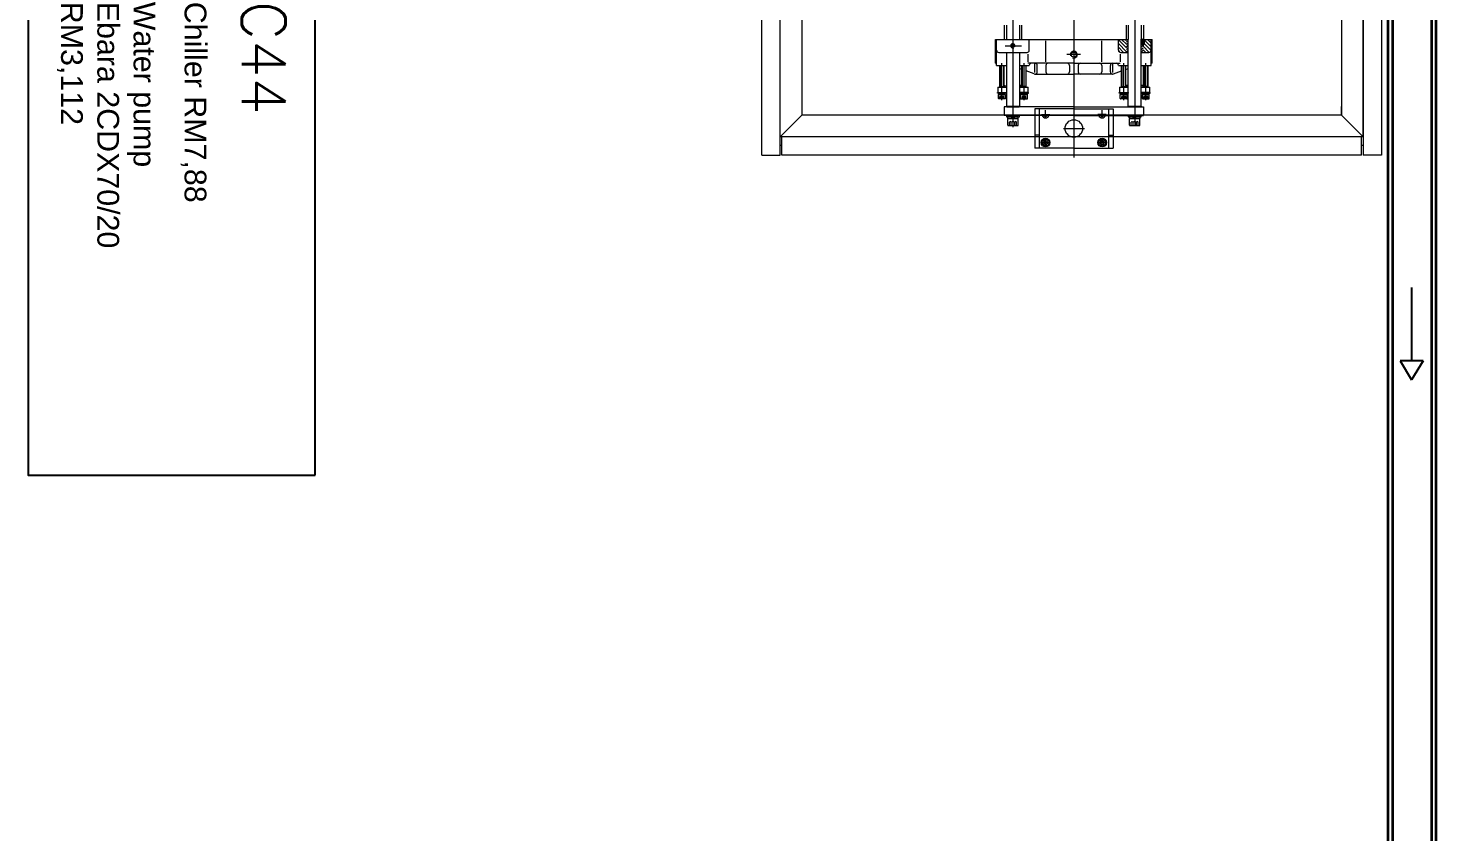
# Model space of a CAD drawing. Header units: millimetres. Extents: x -1052 to 3351, y 0 to 2015.
# Drawn here: x -181.3 to -133.44, y 1521.26 to 1548.62 of the extents above; entities that cross this region are included whole.
import ezdxf

# ---------------------------------------------------------------- set-up
doc = ezdxf.new("R2010")
doc.units = ezdxf.units.MM
doc.layers.add('2', color=7, linetype='Continuous')
doc.layers.add('Machine', color=7, linetype='Continuous')
doc.layers.add('AM_6', color=2, linetype='Continuous', lineweight=35)
doc.styles.add('ROMANS', font='romans.shx')
doc.styles.get("Standard").update_dxf_attribs({"font": 'arial.ttf'})

msp = doc.modelspace()

# ---------------------------------------------------------------- linework, layer by layer
at = {"linetype": 'Continuous', "lineweight": 0}
for p, q in [((-155.7359, 1544.9284), (-155.7359, 1583.6829)), ((-135.9149, 1544.9284), (-135.9149, 1583.6829)), ((-154.9963, 1582.9433), (-154.9963, 1545.668)), ((-136.6545, 1582.9433), (-136.6545, 1545.668)), ((-156.3572, 1544.3071), (-156.3572, 1566.4209)), ((-155.736, 1544.3071), (-155.736, 1566.4209)), ((-145.7515, 1566.4505), (-145.7515, 1544.2314)), ((-145.7515, 1565.7678), (-145.7515, 1548.4778)), ((-147.8223, 1560.467), (-147.8223, 1545.26)), ((-145.7515, 1560.2259), (-145.7515, 1544.3888)), ((-143.6806, 1560.467), (-143.6806, 1545.2953)), ((-135.9149, 1552.8124), (-135.9149, 1544.3071)), ((-135.2937, 1552.8124), (-135.2937, 1544.3071)), ((-148.1182, 1548.7253), (-148.1182, 1548.2445)), ((-148.0442, 1548.7253), (-148.0442, 1548.2445)), ((-147.6005, 1548.7253), (-147.6005, 1548.2445)), ((-147.5265, 1548.7253), (-147.5265, 1548.2445)), ((-143.9765, 1548.7253), (-143.9765, 1548.2445)), ((-143.9025, 1548.7253), (-143.9025, 1548.2445)), ((-143.4587, 1548.7253), (-143.4587, 1548.2445)), ((-143.3848, 1548.7253), (-143.3848, 1548.2445)), ((-148.414, 1547.431), (-148.414, 1548.2445)), ((-148.414, 1548.2445), (-145.7515, 1548.2445)), ((-148.377, 1547.357), (-148.377, 1548.2445)), ((-147.2676, 1547.8747), (-147.2676, 1548.2445)), ((-146.7003, 1547.482), (-146.7003, 1548.1886)), ((-145.7515, 1548.2445), (-143.9025, 1548.2445)), ((-144.8027, 1547.482), (-144.8027, 1548.1886)), ((-144.2353, 1547.8747), (-144.2353, 1548.2445)), ((-144.2353, 1548.2243), (-143.9617, 1547.9507)), ((-144.13, 1548.2445), (-143.9617, 1548.0762)), ((-144.0045, 1548.2445), (-143.9617, 1548.2017)), ((-143.9617, 1548.2326), (-143.9497, 1548.2445)), ((-143.9617, 1548.1489), (-143.9025, 1548.2081)), ((-143.9025, 1545.9666), (-143.9025, 1548.2451)), ((-143.4587, 1545.9666), (-143.4587, 1548.2479)), ((-143.4587, 1548.2445), (-143.089, 1548.2445)), ((-143.4587, 1548.2335), (-143.4477, 1548.2445)), ((-143.4587, 1548.1498), (-143.4366, 1548.172)), ((-143.4306, 1548.2445), (-143.4366, 1548.2386)), ((-143.4366, 1548.0781), (-143.4366, 1548.2386)), ((-143.4366, 1548.2386), (-143.3626, 1548.2386)), ((-143.4306, 1548.2445), (-143.3685, 1548.2445)), ((-143.4306, 1548.2445), (-143.4306, 1548.0722)), ((-143.4208, 1548.2445), (-143.4208, 1548.2002)), ((-143.3784, 1548.2002), (-143.4208, 1548.2002)), ((-143.4208, 1548.2002), (-143.3996, 1548.1879)), ((-143.4181, 1548.2445), (-143.4181, 1548.2002)), ((-143.3996, 1548.2889), (-143.3996, 1548.0227)), ((-143.3784, 1548.2002), (-143.3996, 1548.1879)), ((-143.3811, 1548.2445), (-143.3811, 1548.2002)), ((-143.3784, 1548.2445), (-143.3784, 1548.2002)), ((-143.3685, 1548.2445), (-143.3626, 1548.2386)), ((-143.3685, 1548.2445), (-143.3685, 1548.0722)), ((-143.3626, 1548.2386), (-143.3626, 1548.0781)), ((-143.3626, 1548.2302), (-143.1259, 1547.9935)), ((-143.2514, 1548.2445), (-143.1259, 1548.119)), ((-143.1259, 1547.357), (-143.1259, 1548.2445)), ((-143.089, 1547.431), (-143.089, 1548.2445)), ((-148.3031, 1547.8008), (-147.3416, 1547.8008)), ((-148.0834, 1548.0227), (-147.5337, 1548.0227)), ((-148.0442, 1547.8008), (-148.0442, 1545.9666)), ((-147.6005, 1547.8008), (-147.6005, 1545.9666)), ((-147.321, 1547.7446), (-147.321, 1547.482)), ((-145.5296, 1547.7268), (-145.9851, 1547.7268)), ((-144.2353, 1548.0988), (-143.9617, 1547.8251)), ((-144.2353, 1547.9733), (-144.0628, 1547.8008)), ((-144.2255, 1547.838), (-144.1981, 1547.8106)), ((-144.1819, 1547.7446), (-144.1819, 1547.482)), ((-144.1614, 1547.8008), (-143.9025, 1547.8008)), ((-143.9617, 1548.0652), (-143.9025, 1548.1244)), ((-143.9617, 1547.9816), (-143.9025, 1548.0407)), ((-143.9617, 1547.8979), (-143.9025, 1547.9571)), ((-143.9617, 1547.8142), (-143.9025, 1547.8734)), ((-143.4587, 1548.0661), (-143.4366, 1548.0883)), ((-143.4587, 1547.9824), (-143.3996, 1548.0416)), ((-143.4587, 1547.8988), (-143.3996, 1547.9579)), ((-143.4587, 1547.8151), (-143.3996, 1547.8743)), ((-143.4587, 1547.8008), (-143.1999, 1547.8008)), ((-143.4366, 1548.0781), (-143.4255, 1548.067)), ((-143.3626, 1548.0781), (-143.4366, 1548.0781)), ((-143.4255, 1548.067), (-143.3737, 1548.067)), ((-143.3996, 1548.0161), (-143.1856, 1547.8022)), ((-143.3996, 1547.8906), (-143.3097, 1547.8008)), ((-143.3737, 1548.067), (-143.3626, 1548.0781)), ((-143.3626, 1548.1047), (-143.1259, 1547.868)), ((-148.414, 1547.431), (-148.377, 1547.431)), ((-148.377, 1547.357), (-148.0442, 1547.357)), ((-148.2728, 1546.6174), (-148.2728, 1547.357)), ((-148.258, 1547.357), (-148.258, 1546.6381)), ((-148.1989, 1546.1796), (-148.1989, 1547.4394)), ((-148.1397, 1547.357), (-148.1397, 1546.6381)), ((-148.1249, 1546.6174), (-148.1249, 1547.357)), ((-147.6005, 1547.357), (-147.2676, 1547.357)), ((-147.5198, 1547.223), (-147.6005, 1547.2529)), ((-147.5198, 1546.6174), (-147.5198, 1547.357)), ((-147.505, 1547.357), (-147.505, 1546.6381)), ((-147.4458, 1546.1796), (-147.4458, 1547.4394)), ((-147.3866, 1547.357), (-147.3866, 1546.6381)), ((-147.3718, 1546.6174), (-147.3718, 1547.357)), ((-145.7515, 1547.431), (-147.321, 1547.431)), ((-147.2676, 1547.357), (-147.2676, 1547.357)), ((-147.0793, 1547.1133), (-147.0793, 1547.4078)), ((-146.9961, 1547.1351), (-146.9961, 1547.357)), ((-146.7003, 1547.357), (-146.7003, 1547.1351)), ((-145.8994, 1547.357), (-145.8994, 1547.1351)), ((-145.7515, 1547.431), (-144.1819, 1547.431)), ((-145.6036, 1547.357), (-145.6036, 1547.1351)), ((-144.8027, 1547.357), (-144.8027, 1547.1351)), ((-144.5069, 1547.1351), (-144.5069, 1547.357)), ((-144.4237, 1547.1133), (-144.4237, 1547.4078)), ((-144.2353, 1547.357), (-144.2353, 1547.357)), ((-144.2353, 1547.357), (-143.9025, 1547.357)), ((-144.1311, 1546.6174), (-144.1311, 1547.357)), ((-144.1163, 1547.357), (-144.1163, 1546.6381)), ((-144.0572, 1546.1796), (-144.0572, 1547.4394)), ((-143.998, 1547.357), (-143.998, 1546.6381)), ((-143.9832, 1546.6174), (-143.9832, 1547.357)), ((-143.9832, 1547.223), (-143.9025, 1547.2529)), ((-143.4587, 1547.357), (-143.1259, 1547.357)), ((-143.3781, 1546.6174), (-143.3781, 1547.357)), ((-143.3633, 1547.357), (-143.3633, 1546.6381)), ((-143.3041, 1546.1796), (-143.3041, 1547.4394)), ((-143.2449, 1547.357), (-143.2449, 1546.6381)), ((-143.2301, 1546.6174), (-143.2301, 1547.357)), ((-143.089, 1547.431), (-143.1259, 1547.431)), ((-147.0952, 1547.0658), (-147.3718, 1547.1683)), ((-147.0701, 1547.0612), (-145.7515, 1547.0612)), ((-144.4329, 1547.0612), (-145.7515, 1547.0612)), ((-144.4078, 1547.0658), (-144.1311, 1547.1683)), ((-148.3468, 1546.4399), (-148.051, 1546.4399)), ((-148.3468, 1546.4103), (-148.3468, 1546.4399)), ((-148.051, 1546.4103), (-148.3468, 1546.4103)), ((-148.3401, 1546.6174), (-148.3401, 1546.4399)), ((-148.3401, 1546.6174), (-148.0442, 1546.6174)), ((-148.3401, 1546.4399), (-148.0442, 1546.4399)), ((-148.3172, 1546.2299), (-148.3172, 1546.3719)), ((-148.0805, 1546.3719), (-148.3172, 1546.3719)), ((-148.085, 1546.4103), (-148.3128, 1546.4103)), ((-148.3128, 1546.4103), (-148.3128, 1546.3719)), ((-148.3128, 1546.3719), (-148.085, 1546.3719)), ((-148.2728, 1546.6381), (-148.1249, 1546.6381)), ((-148.2665, 1546.224), (-148.2665, 1546.2979)), ((-148.258, 1546.6381), (-148.2626, 1546.6174)), ((-148.1989, 1546.4103), (-148.2373, 1546.3719)), ((-148.2327, 1546.224), (-148.2327, 1546.2979)), ((-148.1989, 1546.3719), (-148.1604, 1546.4103)), ((-148.165, 1546.224), (-148.165, 1546.2979)), ((-148.1397, 1546.6381), (-148.1351, 1546.6174)), ((-148.1312, 1546.224), (-148.1312, 1546.2979)), ((-148.096, 1546.6914), (-148.096, 1546.6322)), ((-148.096, 1546.6322), (-148.0812, 1546.6174)), ((-148.096, 1546.6322), (-148.0442, 1546.6322)), ((-148.085, 1546.3719), (-148.085, 1546.4103)), ((-148.0812, 1546.6174), (-148.0442, 1546.6174)), ((-148.0805, 1546.2299), (-148.0805, 1546.3719)), ((-148.051, 1546.4399), (-148.051, 1546.4103)), ((-147.6005, 1546.6914), (-147.5198, 1546.6914)), ((-147.6005, 1546.6914), (-147.5198, 1546.6914)), ((-147.6005, 1546.6322), (-147.5487, 1546.6322)), ((-147.6005, 1546.6174), (-147.5635, 1546.6174)), ((-147.6005, 1546.6174), (-147.3046, 1546.6174)), ((-147.6005, 1546.4399), (-147.3046, 1546.4399)), ((-147.2979, 1546.4399), (-147.5937, 1546.4399)), ((-147.5937, 1546.4399), (-147.5937, 1546.4103)), ((-147.5937, 1546.4103), (-147.2979, 1546.4103)), ((-147.5641, 1546.2299), (-147.5641, 1546.3719)), ((-147.5641, 1546.3719), (-147.3275, 1546.3719)), ((-147.5487, 1546.6322), (-147.5635, 1546.6174)), ((-147.3319, 1546.4103), (-147.5597, 1546.4103)), ((-147.5597, 1546.4103), (-147.5597, 1546.3719)), ((-147.5597, 1546.3719), (-147.3319, 1546.3719)), ((-147.5487, 1546.6914), (-147.5487, 1546.6322)), ((-147.3718, 1546.6381), (-147.5198, 1546.6381)), ((-147.5135, 1546.224), (-147.5135, 1546.2979)), ((-147.505, 1546.6381), (-147.5096, 1546.6174)), ((-147.4458, 1546.4103), (-147.4843, 1546.3719)), ((-147.4796, 1546.224), (-147.4796, 1546.2979)), ((-147.4458, 1546.3719), (-147.4074, 1546.4103)), ((-147.412, 1546.224), (-147.412, 1546.2979)), ((-147.3866, 1546.6381), (-147.382, 1546.6174)), ((-147.3781, 1546.224), (-147.3781, 1546.2979)), ((-147.3319, 1546.3719), (-147.3319, 1546.4103)), ((-147.3275, 1546.2299), (-147.3275, 1546.3719)), ((-147.3046, 1546.4399), (-147.3046, 1546.6174)), ((-147.2979, 1546.4103), (-147.2979, 1546.4399)), ((-144.2051, 1546.4399), (-143.9092, 1546.4399)), ((-144.2051, 1546.4103), (-144.2051, 1546.4399)), ((-143.9092, 1546.4103), (-144.2051, 1546.4103)), ((-144.1984, 1546.6174), (-144.1984, 1546.4399)), ((-144.1984, 1546.6174), (-143.9025, 1546.6174)), ((-144.1984, 1546.4399), (-143.9025, 1546.4399)), ((-144.1755, 1546.2299), (-144.1755, 1546.3719)), ((-143.9388, 1546.3719), (-144.1755, 1546.3719)), ((-143.9433, 1546.4103), (-144.1711, 1546.4103)), ((-144.1711, 1546.4103), (-144.1711, 1546.3719)), ((-144.1711, 1546.3719), (-143.9433, 1546.3719)), ((-144.1311, 1546.6381), (-143.9832, 1546.6381)), ((-144.1248, 1546.224), (-144.1248, 1546.2979)), ((-144.1163, 1546.6381), (-144.1209, 1546.6174)), ((-144.0572, 1546.4103), (-144.0956, 1546.3719)), ((-144.091, 1546.224), (-144.091, 1546.2979)), ((-144.0572, 1546.3719), (-144.0187, 1546.4103)), ((-144.0233, 1546.224), (-144.0233, 1546.2979)), ((-143.998, 1546.6381), (-143.9934, 1546.6174)), ((-143.9895, 1546.224), (-143.9895, 1546.2979)), ((-143.9832, 1546.6914), (-143.9025, 1546.6914)), ((-143.9543, 1546.6914), (-143.9543, 1546.6322)), ((-143.9543, 1546.6322), (-143.9395, 1546.6174)), ((-143.9543, 1546.6322), (-143.9025, 1546.6322)), ((-143.9433, 1546.3719), (-143.9433, 1546.4103)), ((-143.9395, 1546.6174), (-143.9025, 1546.6174)), ((-143.9388, 1546.2299), (-143.9388, 1546.3719)), ((-143.9092, 1546.4399), (-143.9092, 1546.4103)), ((-143.4587, 1546.6914), (-143.3781, 1546.6914)), ((-143.4587, 1546.6322), (-143.407, 1546.6322)), ((-143.4587, 1546.6174), (-143.4218, 1546.6174)), ((-143.4587, 1546.6174), (-143.1629, 1546.6174)), ((-143.4587, 1546.4399), (-143.1629, 1546.4399)), ((-143.1562, 1546.4399), (-143.452, 1546.4399)), ((-143.452, 1546.4399), (-143.452, 1546.4103)), ((-143.452, 1546.4103), (-143.1562, 1546.4103)), ((-143.4224, 1546.2299), (-143.4224, 1546.3719)), ((-143.4224, 1546.3719), (-143.1858, 1546.3719)), ((-143.407, 1546.6322), (-143.4218, 1546.6174)), ((-143.1902, 1546.4103), (-143.418, 1546.4103)), ((-143.418, 1546.4103), (-143.418, 1546.3719)), ((-143.418, 1546.3719), (-143.1902, 1546.3719)), ((-143.407, 1546.6914), (-143.407, 1546.6322)), ((-143.2301, 1546.6381), (-143.3781, 1546.6381)), ((-143.3718, 1546.224), (-143.3718, 1546.2979)), ((-143.3633, 1546.6381), (-143.3679, 1546.6174)), ((-143.3041, 1546.4103), (-143.3426, 1546.3719)), ((-143.3379, 1546.224), (-143.3379, 1546.2979)), ((-143.3041, 1546.3719), (-143.2656, 1546.4103)), ((-143.2703, 1546.224), (-143.2703, 1546.2979)), ((-143.2449, 1546.6381), (-143.2403, 1546.6174)), ((-143.2364, 1546.224), (-143.2364, 1546.2979)), ((-143.1902, 1546.3719), (-143.1902, 1546.4103)), ((-143.1858, 1546.2299), (-143.1858, 1546.3719)), ((-143.1629, 1546.4399), (-143.1629, 1546.6174)), ((-143.1562, 1546.4103), (-143.1562, 1546.4399)), ((-148.0865, 1546.224), (-148.3113, 1546.224)), ((-145.7515, 1545.9518), (-148.1182, 1545.9518)), ((-148.1182, 1545.9518), (-148.1182, 1545.656)), ((-148.0442, 1545.9666), (-147.6005, 1545.9666)), ((-148.0442, 1545.9666), (-148.0294, 1545.9518)), ((-148.0294, 1545.9518), (-147.6153, 1545.9518)), ((-147.6005, 1545.9666), (-147.6153, 1545.9518)), ((-147.5582, 1546.224), (-147.3334, 1546.224)), ((-145.7515, 1545.8778), (-147.0827, 1545.8778)), ((-147.0827, 1545.8778), (-147.0827, 1545.656)), ((-146.9348, 1545.8778), (-146.9348, 1545.656)), ((-146.713, 1545.5504), (-146.713, 1545.8354)), ((-145.7515, 1545.9518), (-143.3848, 1545.9518)), ((-145.7515, 1545.8778), (-144.4202, 1545.8778)), ((-144.79, 1545.5504), (-144.79, 1545.8354)), ((-144.5681, 1545.8778), (-144.5681, 1545.656)), ((-144.4202, 1545.8778), (-144.4202, 1545.656)), ((-143.9447, 1546.224), (-144.1696, 1546.224)), ((-143.9025, 1545.9666), (-143.4587, 1545.9666)), ((-143.9025, 1545.9666), (-143.8877, 1545.9518)), ((-143.8877, 1545.9518), (-143.4735, 1545.9518)), ((-143.4587, 1545.9666), (-143.4735, 1545.9518)), ((-143.4165, 1546.224), (-143.1917, 1546.224)), ((-143.3848, 1545.9518), (-143.3848, 1545.656)), ((-136.6545, 1545.668), (-136.6545, 1545.9638)), ((-135.9149, 1545.9638), (-135.9149, 1544.9284)), ((-154.9963, 1545.668), (-155.7359, 1544.9284)), ((-136.6545, 1545.668), (-154.9963, 1545.668)), ((-145.7515, 1545.656), (-148.1182, 1545.656)), ((-147.6005, 1545.656), (-148.0442, 1545.656)), ((-148.0442, 1545.656), (-148.0442, 1545.6116)), ((-148.0442, 1545.6116), (-147.6005, 1545.6116)), ((-147.6419, 1545.6116), (-148.0028, 1545.6116)), ((-148.0028, 1545.6116), (-148.0028, 1545.5509)), ((-148.0028, 1545.5509), (-147.6419, 1545.5509)), ((-147.9998, 1545.3231), (-147.9998, 1545.5509)), ((-147.9998, 1545.5509), (-147.6448, 1545.5509)), ((-147.991, 1545.3143), (-147.6537, 1545.3143)), ((-147.9407, 1545.3143), (-147.9407, 1545.4326)), ((-147.8223, 1545.6116), (-147.883, 1545.5509)), ((-147.8815, 1545.3143), (-147.8815, 1545.4326)), ((-147.8223, 1545.5509), (-147.7617, 1545.6116)), ((-147.7632, 1545.3143), (-147.7632, 1545.4326)), ((-147.704, 1545.3143), (-147.704, 1545.4326)), ((-147.6448, 1545.3231), (-147.6448, 1545.5509)), ((-147.6419, 1545.5509), (-147.6419, 1545.6116)), ((-147.6005, 1545.6116), (-147.6005, 1545.656)), ((-147.0827, 1545.656), (-147.0827, 1544.5466)), ((-146.9348, 1545.656), (-146.9348, 1544.5466)), ((-146.8554, 1545.6929), (-146.5705, 1545.6929)), ((-146.7473, 1545.6346), (-146.7595, 1545.656)), ((-146.7468, 1545.6338), (-146.6791, 1545.6338)), ((-146.6786, 1545.6346), (-146.6664, 1545.656)), ((-145.7515, 1545.656), (-143.3848, 1545.656)), ((-144.6475, 1545.6929), (-144.9325, 1545.6929)), ((-144.8243, 1545.6346), (-144.8365, 1545.656)), ((-144.7562, 1545.6338), (-144.8239, 1545.6338)), ((-144.7557, 1545.6346), (-144.7435, 1545.656)), ((-144.5681, 1545.656), (-144.5681, 1544.5466)), ((-144.4202, 1545.656), (-144.4202, 1544.5466)), ((-143.4587, 1545.656), (-143.9025, 1545.656)), ((-143.9025, 1545.656), (-143.9025, 1545.6116)), ((-143.9025, 1545.6116), (-143.4587, 1545.6116)), ((-143.5002, 1545.6116), (-143.8611, 1545.6116)), ((-143.8611, 1545.6116), (-143.8611, 1545.5509)), ((-143.8611, 1545.5509), (-143.5002, 1545.5509)), ((-143.8581, 1545.3231), (-143.8581, 1545.5509)), ((-143.8581, 1545.5509), (-143.5031, 1545.5509)), ((-143.8493, 1545.3143), (-143.512, 1545.3143)), ((-143.799, 1545.3143), (-143.799, 1545.4326)), ((-143.6806, 1545.6116), (-143.7413, 1545.5509)), ((-143.7398, 1545.3143), (-143.7398, 1545.4326)), ((-143.6806, 1545.5509), (-143.62, 1545.6116)), ((-143.6215, 1545.3143), (-143.6215, 1545.4326)), ((-143.5623, 1545.3143), (-143.5623, 1545.4326)), ((-143.5031, 1545.3231), (-143.5031, 1545.5509)), ((-143.5002, 1545.5509), (-143.5002, 1545.6116)), ((-143.4587, 1545.6116), (-143.4587, 1545.656)), ((-136.6545, 1545.668), (-135.9149, 1544.9284)), ((-135.9149, 1544.9284), (-155.7359, 1544.9284)), ((-155.6768, 1544.3071), (-155.6768, 1544.9284)), ((-135.9741, 1544.9284), (-155.6768, 1544.9284)), ((-146.9348, 1544.9903), (-147.0827, 1544.9903)), ((-146.713, 1544.589), (-146.713, 1544.874)), ((-146.1023, 1545.2122), (-145.3906, 1545.2122)), ((-144.79, 1544.589), (-144.79, 1544.874)), ((-144.5681, 1544.9903), (-144.4202, 1544.9903)), ((-135.9741, 1544.3071), (-135.9741, 1544.9284)), ((-155.6768, 1544.6325), (-155.736, 1544.6325)), ((-145.7515, 1544.5466), (-147.0827, 1544.5466)), ((-146.8554, 1544.7315), (-146.5705, 1544.7315)), ((-146.7468, 1544.7906), (-146.7806, 1544.7315)), ((-146.7468, 1544.6723), (-146.7806, 1544.7315)), ((-146.7468, 1544.7906), (-146.6791, 1544.7906)), ((-146.7468, 1544.6723), (-146.6791, 1544.6723)), ((-146.6791, 1544.7906), (-146.6453, 1544.7315)), ((-146.6791, 1544.6723), (-146.6453, 1544.7315)), ((-145.7515, 1544.5466), (-144.4202, 1544.5466)), ((-144.6475, 1544.7315), (-144.9325, 1544.7315)), ((-144.8239, 1544.7906), (-144.8577, 1544.7315)), ((-144.8239, 1544.6723), (-144.8577, 1544.7315)), ((-144.7562, 1544.7906), (-144.8239, 1544.7906)), ((-144.7562, 1544.6723), (-144.8239, 1544.6723)), ((-144.7562, 1544.7906), (-144.7223, 1544.7315)), ((-144.7562, 1544.6723), (-144.7223, 1544.7315)), ((-135.9149, 1544.6325), (-135.9741, 1544.6325)), ((-156.3572, 1544.3071), (-155.736, 1544.3071)), ((-135.9741, 1544.3071), (-155.6768, 1544.3071)), ((-135.2937, 1544.3071), (-135.9149, 1544.3071))]:
    msp.add_line(p, q, dxfattribs=at)
for centre, radius in [((-147.8223, 1548.0227), 0.0518), ((-145.7515, 1547.7268), 0.0888), ((-143.4193, 1548.03), 0.0074), ((-145.7515, 1545.2122), 0.2958), ((-146.713, 1544.7315), 0.1479), ((-146.713, 1544.7315), 0.1183), ((-144.79, 1544.7315), 0.1479), ((-144.79, 1544.7315), 0.1183), ((-146.713, 1544.7315), 0.0677), ((-144.79, 1544.7315), 0.0677)]:
    msp.add_circle(centre, radius, dxfattribs=at)
for centre, radius, start, end in [((-148.3031, 1547.8747), 0.074, 180, 270), ((-147.8223, 1548.0227), 0.074, 340.16532, 290.32323), ((-147.3416, 1547.8747), 0.074, 270, 0), ((-145.7515, 1547.7268), 0.1183, 248.91165, 202.05857), ((-144.1614, 1547.8747), 0.074, 180, 270), ((-143.1999, 1547.8747), 0.074, 270, 0), ((-147.1937, 1547.357), 0.074, 90, 180), ((-147.0701, 1547.357), 0.074, 0, 90), ((-146.6263, 1547.357), 0.074, 90, 180), ((-145.9734, 1547.357), 0.074, 0, 90), ((-145.5296, 1547.357), 0.074, 90, 180), ((-144.8767, 1547.357), 0.074, 0, 90), ((-144.4329, 1547.357), 0.074, 90, 180), ((-144.3093, 1547.357), 0.074, 0, 90), ((-147.0695, 1547.1351), 0.074, 249.67677, 270), ((-147.0701, 1547.1351), 0.074, 270, 0), ((-146.6263, 1547.1351), 0.074, 180, 270), ((-145.9734, 1547.1351), 0.074, 270, 0), ((-145.5296, 1547.1351), 0.074, 180, 270), ((-144.8767, 1547.1351), 0.074, 270, 0), ((-144.4329, 1547.1351), 0.074, 180, 270), ((-144.4335, 1547.1351), 0.074, 270, 290.32323), ((-148.2496, 1546.28), 0.0247, 46.6559, 133.33189), ((-148.1989, 1546.2322), 0.074, 62.77806, 117.22692), ((-148.1481, 1546.28), 0.0247, 46.66811, 133.3441), ((-147.4966, 1546.28), 0.0247, 46.6559, 133.33189), ((-147.4458, 1546.2322), 0.074, 62.77806, 117.22692), ((-147.3951, 1546.28), 0.0247, 46.66811, 133.3441), ((-144.1079, 1546.28), 0.0247, 46.6559, 133.33189), ((-144.0572, 1546.2322), 0.074, 62.77806, 117.22692), ((-144.0064, 1546.28), 0.0247, 46.66811, 133.3441), ((-143.3549, 1546.28), 0.0247, 46.6559, 133.33189), ((-143.3041, 1546.2322), 0.074, 62.77806, 117.22692), ((-143.2533, 1546.28), 0.0247, 46.66811, 133.3441), ((-148.3113, 1546.2299), 0.00592, 180, 270), ((-148.0865, 1546.2299), 0.00592, 270, 0), ((-147.5582, 1546.2299), 0.00592, 180, 270), ((-147.3334, 1546.2299), 0.00592, 270, 0), ((-144.1696, 1546.2299), 0.00592, 180, 270), ((-143.9447, 1546.2299), 0.00592, 270, 0), ((-143.4165, 1546.2299), 0.00592, 180, 270), ((-143.1917, 1546.2299), 0.00592, 270, 0), ((-147.991, 1545.3231), 0.00888, 180, 270), ((-147.9111, 1545.4065), 0.0394, 41.40897, 138.59103), ((-147.8223, 1545.3301), 0.1183, 60.00007, 119.99993), ((-147.7336, 1545.4065), 0.0394, 41.40897, 138.59103), ((-147.6537, 1545.3231), 0.00888, 270, 0), ((-146.713, 1545.6929), 0.1183, 198.20901, 341.79099), ((-146.713, 1545.6929), 0.0677, 213.12189, 239.52843), ((-146.713, 1545.6929), 0.0677, 240.96437, 299.03563), ((-146.713, 1545.6929), 0.0677, 300.47157, 326.87811), ((-144.79, 1545.6929), 0.1183, 198.20901, 341.79099), ((-144.79, 1545.6929), 0.0677, 213.12189, 239.52843), ((-144.79, 1545.6929), 0.0677, 240.96437, 299.03563), ((-144.79, 1545.6929), 0.0677, 300.47157, 326.87811), ((-143.8493, 1545.3231), 0.00888, 180, 270), ((-143.7694, 1545.4065), 0.0394, 41.40897, 138.59103), ((-143.6806, 1545.3301), 0.1183, 60.00007, 119.99993), ((-143.5919, 1545.4065), 0.0394, 41.40897, 138.59103), ((-143.512, 1545.3231), 0.00888, 270, 0)]:
    msp.add_arc(centre, radius, start, end, dxfattribs=at)
at = {"layer": '2'}
for p, q in [((-134.2695, 1539.81), (-134.2695, 1537.3138)), ((-134.6578, 1537.3138), (-134.2695, 1536.6696)), ((-133.8812, 1537.3138), (-134.6578, 1537.3138)), ((-133.8812, 1537.3138), (-134.2695, 1536.6696))]:
    msp.add_line(p, q, dxfattribs=at)
at = {"layer": 'AM_6'}
for p, q in [((-135.0718, 1559.5427), (-135.0718, 1544.3071)), ((-134.9239, 1559.5427), (-134.9239, 1544.3071)), ((-133.5926, 1559.5427), (-133.5926, 1544.3071)), ((-133.4447, 1559.5427), (-133.4447, 1544.3071)), ((-135.0718, 1544.3071), (-135.0718, 1515.3152)), ((-134.9239, 1544.3071), (-134.9239, 1515.3152)), ((-133.5926, 1544.3071), (-133.5926, 1515.3152)), ((-133.4447, 1544.3071), (-133.4447, 1515.3152))]:
    msp.add_line(p, q, dxfattribs=at)
at = {"layer": 'Machine', "color": 2}
msp.add_lwpolyline([(-171.5389, 1533.4203), (-171.5389, 1552.2059), (-181.3015, 1552.2059), (-181.3015, 1533.4203)], close=True, dxfattribs=at)

# ---------------------------------------------------------------- texts
at = {"layer": 'AM_6', "color": 7, "lineweight": -2, "char_height": 0.739591, "width": 34.348058, "attachment_point": 1, "rotation": 270}
for s, insert in [('Water pump\\PEbara 2CDX70/20\\PRM3,112', (-176.9767, 1549.5217)), ('Chiller RM7,88', (-175.243, 1549.5217))]:
    msp.add_mtext(s, dxfattribs=dict(at, insert=insert))
at = {"layer": 'AM_6', "color": 0, "lineweight": -2, "insert": (-172.5552, 1549.5534), "char_height": 1.47918, "width": 9.231868, "attachment_point": 1, "rotation": 270, "style": 'ROMANS'}
msp.add_mtext('C44', dxfattribs=at)

doc.saveas('drawing.dxf')
